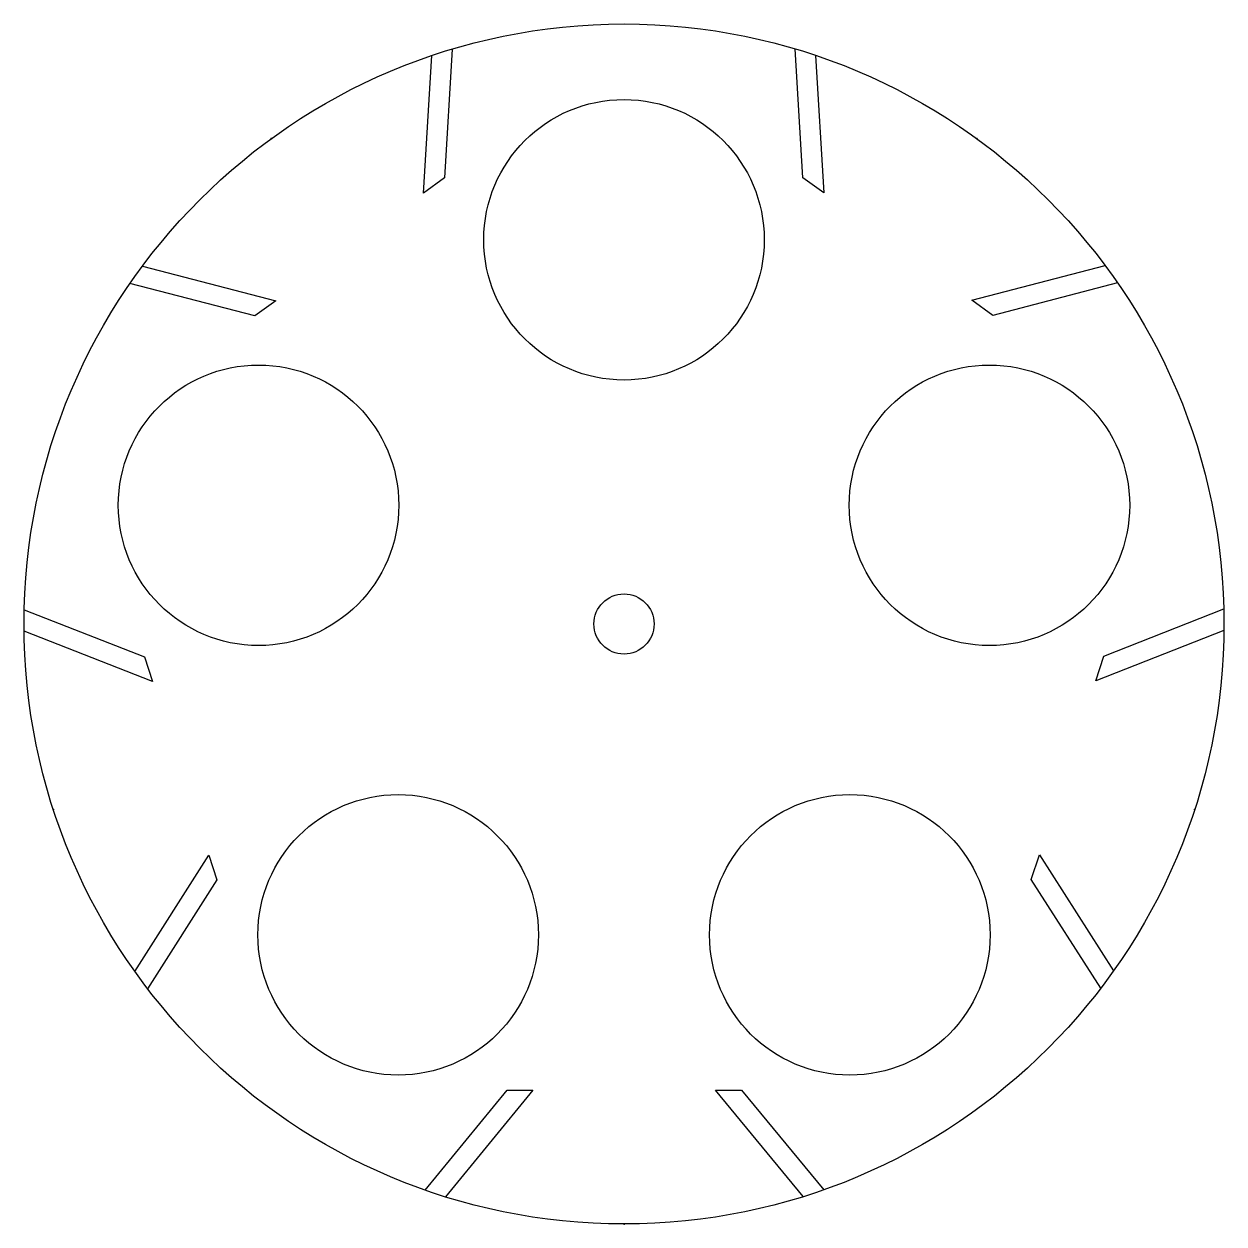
# Model space of a CAD drawing. Header units: millimetres. Extents: x 168.2 to 228.1, y 465.8 to 525.7.
import ezdxf

# ---------------------------------------------------------------- set-up
doc = ezdxf.new("R2010")
doc.units = ezdxf.units.MM
doc.header["$MEASUREMENT"] = 0
doc.layers.add('Plates$MO v2.6$Tickler Pads$v2', color=178, linetype='Continuous', true_color=0x000000)

msp = doc.modelspace()

# ---------------------------------------------------------------- linework, layer by layer
at = {"layer": 'Plates$MO v2.6$Tickler Pads$v2'}
for points in [[(189.553, 524.411), (189.171, 517.98), (188.124, 517.218), (188.532, 524.086)], [(207.684, 524.098), (208.102, 517.233), (207.054, 517.993), (206.662, 524.424)], [(174.091, 513.58), (180.749, 511.856), (179.702, 511.095), (173.465, 512.709)], [(222.763, 512.74), (216.529, 511.116), (215.48, 511.876), (222.139, 513.61)], [(168.19, 496.433), (174.188, 494.082), (174.59, 492.851), (168.184, 495.362)], [(228.068, 495.399), (221.668, 492.88), (222.067, 494.112), (228.062, 496.472)], [(173.713, 478.381), (177.41, 484.181), (177.811, 482.949), (174.348, 477.517)], [(221.925, 477.548), (218.454, 482.976), (218.854, 484.208), (222.56, 478.411)], [(188.197, 467.47), (192.287, 472.449), (193.582, 472.449), (189.215, 467.133)], [(207.073, 467.144), (202.699, 472.453), (203.994, 472.454), (208.091, 467.481)]]:
    msp.add_lwpolyline(points, dxfattribs=at)
for centre, radius in [((198.126, 495.721), 29.944), ((198.126, 514.897), 7), ((179.888, 501.646), 7), ((216.364, 501.646), 7), ((198.126, 495.721), 1.5), ((186.854, 480.207), 7), ((209.397, 480.207), 7)]:
    msp.add_circle(centre, radius, dxfattribs=at)
for p in [(180.525, 519.946), (215.727, 519.946), (169.647, 486.467), (226.604, 486.467), (198.126, 465.776)]:
    msp.add_point(p, dxfattribs=at)

doc.saveas('drawing.dxf')
